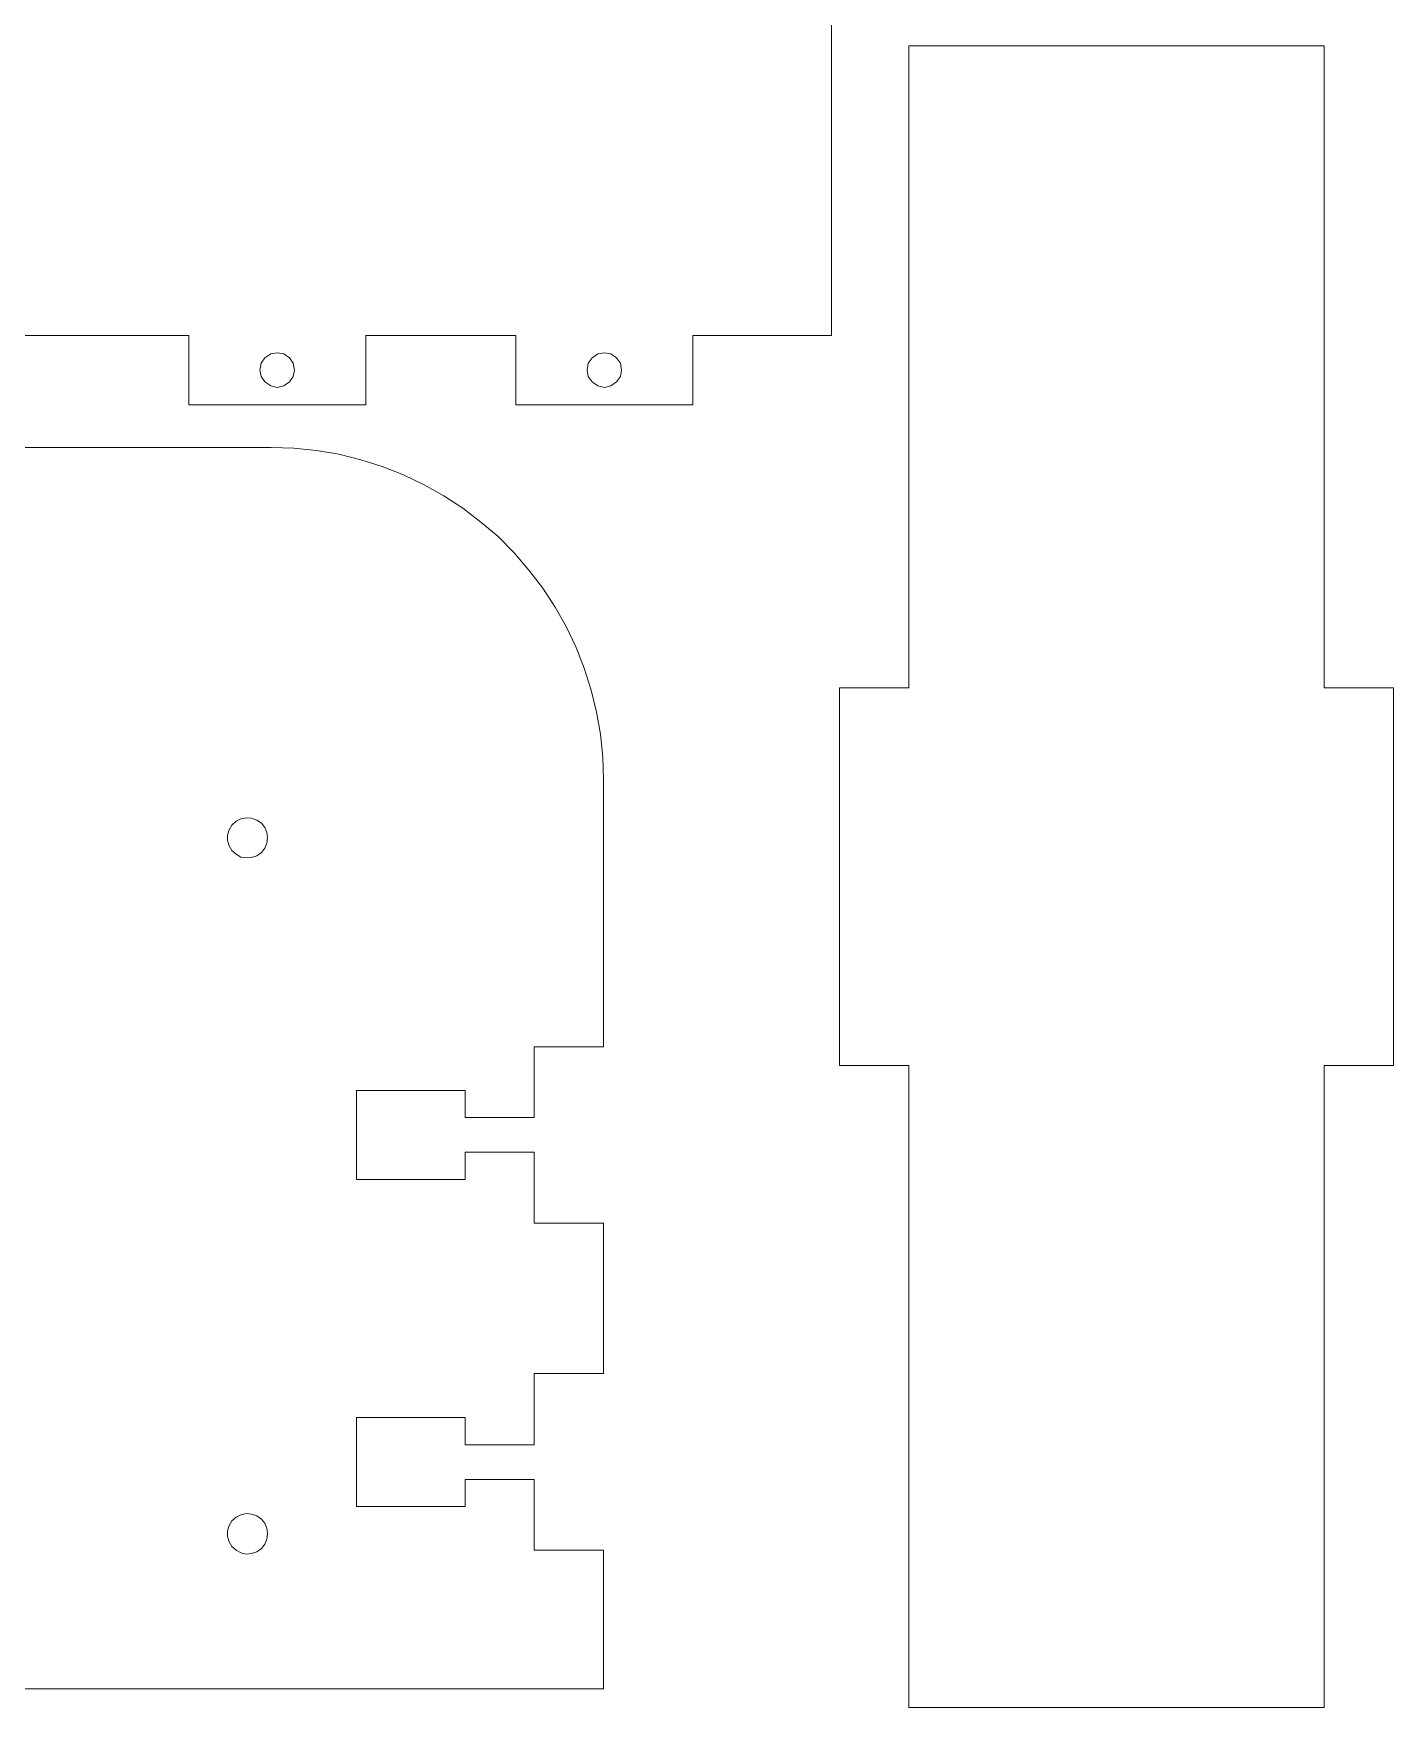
# Model space of a CAD drawing. Header units: millimetres. Extents: x -458 to -145, y 20 to 213.
# Drawn here: x -246 to -152.5, y 20.1 to 135.2 of the extents above; entities that cross this region are included whole.
import ezdxf

# ---------------------------------------------------------------- set-up
doc = ezdxf.new("R2010")
doc.units = ezdxf.units.MM
doc.header["$MEASUREMENT"] = 0
doc.layers.add('Layer 1', color=7, linetype='Continuous')

msp = doc.modelspace()

# ---------------------------------------------------------------- linework, layer by layer
at = {"layer": 'Layer 1', "lineweight": 0}
for points in [[(-191.1739, 166.3707), (-191.1739, 166.3707), (-191.1739, 114.433), (-191.1739, 114.433)], [(-185.8561, 90.1969), (-185.8561, 90.1969), (-185.8561, 134.3561), (-185.8561, 134.3561)], [(-185.8561, 134.3561), (-185.8561, 134.3561), (-157.2811, 134.3561), (-157.2811, 134.3561)], [(-157.2811, 90.1969), (-157.2811, 90.1969), (-157.2811, 134.3561), (-157.2811, 134.3561)], [(-267.5591, 114.433), (-267.5591, 114.433), (-235.3593, 114.433), (-235.3593, 114.433)], [(-235.3593, 109.6705), (-235.3593, 109.6705), (-235.3593, 114.433), (-235.3593, 114.433)], [(-223.1885, 114.433), (-223.1885, 114.433), (-223.1885, 109.6705), (-223.1885, 109.6705)], [(-212.8698, 114.433), (-212.8698, 114.433), (-223.1885, 114.433), (-223.1885, 114.433)], [(-212.8698, 109.6705), (-212.8698, 109.6705), (-212.8698, 114.433), (-212.8698, 114.433)], [(-200.6989, 114.433), (-200.6989, 114.433), (-200.6989, 109.6705), (-200.6989, 109.6705)], [(-191.1739, 114.433), (-191.1739, 114.433), (-200.6989, 114.433), (-200.6989, 114.433)], [(-223.1885, 109.6705), (-223.1885, 109.6705), (-235.3593, 109.6705), (-235.3593, 109.6705)], [(-200.6989, 109.6705), (-200.6989, 109.6705), (-212.8698, 109.6705), (-212.8698, 109.6705)], [(-249.7265, 106.7336), (-249.7265, 106.7336), (-229.6978, 106.7336), (-229.6978, 106.7336)], [(-190.6186, 64.2148), (-190.6186, 64.2148), (-190.6186, 90.1969), (-190.6186, 90.1969)], [(-185.8561, 90.1969), (-185.8561, 90.1969), (-190.6186, 90.1969), (-190.6186, 90.1969)], [(-157.2811, 90.1969), (-157.2811, 90.1969), (-152.5186, 90.1969), (-152.5186, 90.1969)], [(-152.5186, 64.2148), (-152.5186, 64.2148), (-152.5186, 90.1969), (-152.5186, 90.1969)], [(-206.8378, 65.5115), (-206.8378, 65.5115), (-206.8378, 83.8736), (-206.8378, 83.8736)], [(-211.6003, 65.5115), (-211.6003, 65.5115), (-211.6003, 60.6432), (-211.6003, 60.6432)], [(-206.8378, 65.5115), (-206.8378, 65.5115), (-211.6003, 65.5115), (-211.6003, 65.5115)], [(-185.8561, 64.2148), (-185.8561, 64.2148), (-190.6186, 64.2148), (-190.6186, 64.2148)], [(-185.8561, 20.0561), (-185.8561, 20.0561), (-185.8561, 64.2148), (-185.8561, 64.2148)], [(-157.2811, 64.2148), (-157.2811, 64.2148), (-152.5186, 64.2148), (-152.5186, 64.2148)], [(-157.2811, 20.0561), (-157.2811, 20.0561), (-157.2811, 64.2148), (-157.2811, 64.2148)], [(-223.8238, 56.3834), (-223.8238, 56.3834), (-223.8238, 62.4953), (-223.8238, 62.4953)], [(-223.8238, 62.4953), (-223.8238, 62.4953), (-216.3628, 62.4953), (-216.3628, 62.4953)], [(-216.3628, 60.6432), (-216.3628, 60.6432), (-216.3628, 62.4953), (-216.3628, 62.4953)], [(-211.6003, 60.6432), (-211.6003, 60.6432), (-216.3628, 60.6432), (-216.3628, 60.6432)], [(-211.6003, 58.262), (-211.6003, 58.262), (-216.3628, 58.262), (-216.3628, 58.262)], [(-216.3628, 56.3834), (-216.3628, 56.3834), (-216.3628, 58.2619), (-216.3628, 58.2619)], [(-211.6003, 58.262), (-211.6003, 58.262), (-211.6003, 53.3672), (-211.6003, 53.3672)], [(-223.8238, 56.3834), (-223.8238, 56.3834), (-216.3628, 56.3834), (-216.3628, 56.3834)], [(-211.6003, 53.3672), (-211.6003, 53.3672), (-206.8378, 53.3672), (-206.8378, 53.3672)], [(-206.8378, 43.022), (-206.8378, 43.022), (-206.8378, 53.3672), (-206.8378, 53.3672)], [(-211.6003, 43.022), (-211.6003, 43.022), (-211.6003, 38.1272), (-211.6003, 38.1272)], [(-206.8378, 43.022), (-206.8378, 43.022), (-211.6003, 43.022), (-211.6003, 43.022)], [(-223.8238, 40.0057), (-223.8238, 40.0057), (-223.8238, 33.8938), (-223.8238, 33.8938)], [(-223.8238, 40.0057), (-223.8238, 40.0057), (-216.3628, 40.0057), (-216.3628, 40.0057)], [(-216.3628, 40.0057), (-216.3628, 40.0057), (-216.3628, 38.1272), (-216.3628, 38.1272)], [(-211.6003, 38.1272), (-211.6003, 38.1272), (-216.3628, 38.1272), (-216.3628, 38.1272)], [(-211.6003, 35.7459), (-211.6003, 35.7459), (-216.3628, 35.7459), (-216.3628, 35.7459)], [(-216.3628, 35.7459), (-216.3628, 35.7459), (-216.3628, 33.8938), (-216.3628, 33.8938)], [(-211.6003, 35.7459), (-211.6003, 35.7459), (-211.6003, 30.8776), (-211.6003, 30.8776)], [(-223.8238, 33.8938), (-223.8238, 33.8938), (-216.3628, 33.8938), (-216.3628, 33.8938)], [(-211.6003, 30.8776), (-211.6003, 30.8776), (-206.8378, 30.8776), (-206.8378, 30.8776)], [(-206.8378, 21.3526), (-206.8378, 21.3526), (-206.8378, 30.8776), (-206.8378, 30.8776)], [(-255.7592, 21.3526), (-255.7592, 21.3526), (-206.8378, 21.3526), (-206.8378, 21.3526)], [(-185.8561, 20.0561), (-185.8561, 20.0561), (-157.2811, 20.0561), (-157.2811, 20.0561)]]:
    msp.add_open_spline(points, degree=3, dxfattribs=at)
for points, knots in [([(-228.0833, 112.0518), (-228.0833, 112.0518), (-228.1891, 112.5281), (-228.1891, 112.5281), (-228.1891, 112.5281), (-228.1891, 112.5281), (-228.4272, 112.8985), (-228.4272, 112.8985), (-228.4272, 112.8985), (-228.4272, 112.8985), (-228.8241, 113.1631), (-228.8241, 113.1631), (-228.8241, 113.1631), (-228.8241, 113.1631), (-229.2734, 113.2425), (-229.2734, 113.2425), (-229.2734, 113.2425), (-229.2734, 113.2425), (-229.7232, 113.1631), (-229.7232, 113.1631), (-229.7232, 113.1631), (-229.7232, 113.1631), (-230.1201, 112.8985), (-230.1201, 112.8985), (-230.1201, 112.8985), (-230.1201, 112.8985), (-230.3847, 112.5281), (-230.3847, 112.5281), (-230.3847, 112.5281), (-230.3847, 112.5281), (-230.4641, 112.0518), (-230.4641, 112.0518), (-230.4641, 112.0518), (-230.4641, 112.0518), (-230.3847, 111.602), (-230.3847, 111.602), (-230.3847, 111.602), (-230.3847, 111.602), (-230.1201, 111.2321), (-230.1201, 111.2321), (-230.1201, 111.2321), (-230.1201, 111.2321), (-229.7232, 110.9675), (-229.7232, 110.9675), (-229.7232, 110.9675), (-229.7232, 110.9675), (-229.2734, 110.8617), (-229.2734, 110.8617), (-229.2734, 110.8617), (-229.2734, 110.8617), (-228.8241, 110.9675), (-228.8241, 110.9675), (-228.8241, 110.9675), (-228.8241, 110.9675), (-228.4272, 111.2321), (-228.4272, 111.2321), (-228.4272, 111.2321), (-228.4272, 111.2321), (-228.1891, 111.602), (-228.1891, 111.602), (-228.1891, 111.602), (-228.1891, 111.602), (-228.0833, 112.0518), (-228.0833, 112.0518)], [0, 0, 0, 0, 0.05882353, 0.05882353, 0.05882353, 0.05882353, 0.11764706, 0.11764706, 0.11764706, 0.11764706, 0.17647059, 0.17647059, 0.17647059, 0.17647059, 0.23529412, 0.23529412, 0.23529412, 0.23529412, 0.29411765, 0.29411765, 0.29411765, 0.29411765, 0.35294118, 0.35294118, 0.35294118, 0.35294118, 0.41176471, 0.41176471, 0.41176471, 0.41176471, 0.47058824, 0.47058824, 0.47058824, 0.47058824, 0.52941176, 0.52941176, 0.52941176, 0.52941176, 0.58823529, 0.58823529, 0.58823529, 0.58823529, 0.64705882, 0.64705882, 0.64705882, 0.64705882, 0.70588235, 0.70588235, 0.70588235, 0.70588235, 0.76470588, 0.76470588, 0.76470588, 0.76470588, 0.82352941, 0.82352941, 0.82352941, 0.82352941, 0.88235294, 0.88235294, 0.88235294, 0.88235294, 1, 1, 1, 1]), ([(-205.5937, 112.0518), (-205.5937, 112.0518), (-205.6736, 112.5281), (-205.6736, 112.5281), (-205.6736, 112.5281), (-205.6736, 112.5281), (-205.9382, 112.8985), (-205.9382, 112.8985), (-205.9382, 112.8985), (-205.9382, 112.8985), (-206.3351, 113.1631), (-206.3351, 113.1631), (-206.3351, 113.1631), (-206.3351, 113.1631), (-206.7844, 113.2425), (-206.7844, 113.2425), (-206.7844, 113.2425), (-206.7844, 113.2425), (-207.2342, 113.1631), (-207.2342, 113.1631), (-207.2342, 113.1631), (-207.2342, 113.1631), (-207.6311, 112.8985), (-207.6311, 112.8985), (-207.6311, 112.8985), (-207.6311, 112.8985), (-207.8957, 112.5281), (-207.8957, 112.5281), (-207.8957, 112.5281), (-207.8957, 112.5281), (-207.9751, 112.0518), (-207.9751, 112.0518), (-207.9751, 112.0518), (-207.9751, 112.0518), (-207.8957, 111.602), (-207.8957, 111.602), (-207.8957, 111.602), (-207.8957, 111.602), (-207.6311, 111.2321), (-207.6311, 111.2321), (-207.6311, 111.2321), (-207.6311, 111.2321), (-207.2342, 110.9675), (-207.2342, 110.9675), (-207.2342, 110.9675), (-207.2342, 110.9675), (-206.7844, 110.8617), (-206.7844, 110.8617), (-206.7844, 110.8617), (-206.7844, 110.8617), (-206.3351, 110.9675), (-206.3351, 110.9675), (-206.3351, 110.9675), (-206.3351, 110.9675), (-205.9382, 111.2321), (-205.9382, 111.2321), (-205.9382, 111.2321), (-205.9382, 111.2321), (-205.6736, 111.602), (-205.6736, 111.602), (-205.6736, 111.602), (-205.6736, 111.602), (-205.5937, 112.0518), (-205.5937, 112.0518)], [0, 0, 0, 0, 0.05882353, 0.05882353, 0.05882353, 0.05882353, 0.11764706, 0.11764706, 0.11764706, 0.11764706, 0.17647059, 0.17647059, 0.17647059, 0.17647059, 0.23529412, 0.23529412, 0.23529412, 0.23529412, 0.29411765, 0.29411765, 0.29411765, 0.29411765, 0.35294118, 0.35294118, 0.35294118, 0.35294118, 0.41176471, 0.41176471, 0.41176471, 0.41176471, 0.47058824, 0.47058824, 0.47058824, 0.47058824, 0.52941176, 0.52941176, 0.52941176, 0.52941176, 0.58823529, 0.58823529, 0.58823529, 0.58823529, 0.64705882, 0.64705882, 0.64705882, 0.64705882, 0.70588235, 0.70588235, 0.70588235, 0.70588235, 0.76470588, 0.76470588, 0.76470588, 0.76470588, 0.82352941, 0.82352941, 0.82352941, 0.82352941, 0.88235294, 0.88235294, 0.88235294, 0.88235294, 1, 1, 1, 1]), ([(-229.6978, 106.7336), (-229.6978, 106.7336), (-228.1368, 106.6807), (-228.1368, 106.6807), (-228.1368, 106.6807), (-228.1368, 106.6807), (-226.5758, 106.5219), (-226.5758, 106.5219), (-226.5758, 106.5219), (-226.5758, 106.5219), (-225.041, 106.2573), (-225.041, 106.2573), (-225.041, 106.2573), (-225.041, 106.2573), (-223.5331, 105.8869), (-223.5331, 105.8869), (-223.5331, 105.8869), (-223.5331, 105.8869), (-222.0514, 105.4106), (-222.0514, 105.4106), (-222.0514, 105.4106), (-222.0514, 105.4106), (-220.5962, 104.8547), (-220.5962, 104.8547), (-220.5962, 104.8547), (-220.5962, 104.8547), (-219.1674, 104.1668), (-219.1674, 104.1668), (-219.1674, 104.1668), (-219.1674, 104.1668), (-217.818, 103.3995), (-217.818, 103.3995), (-217.818, 103.3995), (-217.818, 103.3995), (-216.5215, 102.5531), (-216.5215, 102.5531), (-216.5215, 102.5531), (-216.5215, 102.5531), (-215.2785, 101.6003), (-215.2785, 101.6003), (-215.2785, 101.6003), (-215.2785, 101.6003), (-214.0879, 100.5949), (-214.0879, 100.5949), (-214.0879, 100.5949), (-214.0879, 100.5949), (-212.9764, 99.4839), (-212.9764, 99.4839), (-212.9764, 99.4839), (-212.9764, 99.4839), (-211.9712, 98.2933), (-211.9712, 98.2933), (-211.9712, 98.2933), (-211.9712, 98.2933), (-211.0179, 97.0495), (-211.0179, 97.0495), (-211.0179, 97.0495), (-211.0179, 97.0495), (-210.1718, 95.7536), (-210.1718, 95.7536), (-210.1718, 95.7536), (-210.1718, 95.7536), (-209.4045, 94.4037), (-209.4045, 94.4037), (-209.4045, 94.4037), (-209.4045, 94.4037), (-208.7166, 92.9755), (-208.7166, 92.9755), (-208.7166, 92.9755), (-208.7166, 92.9755), (-208.1607, 91.547), (-208.1607, 91.547), (-208.1607, 91.547), (-208.1607, 91.547), (-207.6842, 90.0386), (-207.6842, 90.0386), (-207.6842, 90.0386), (-207.6842, 90.0386), (-207.3138, 88.531), (-207.3138, 88.531), (-207.3138, 88.531), (-207.3138, 88.531), (-207.0492, 86.9959), (-207.0492, 86.9959), (-207.0492, 86.9959), (-207.0492, 86.9959), (-206.8904, 85.4354), (-206.8904, 85.4354), (-206.8904, 85.4354), (-206.8904, 85.4354), (-206.8377, 83.8746), (-206.8377, 83.8746)], [0, 0, 0, 0, 0.04166667, 0.04166667, 0.04166667, 0.04166667, 0.08333333, 0.08333333, 0.08333333, 0.08333333, 0.125, 0.125, 0.125, 0.125, 0.16666667, 0.16666667, 0.16666667, 0.16666667, 0.20833333, 0.20833333, 0.20833333, 0.20833333, 0.25, 0.25, 0.25, 0.25, 0.29166667, 0.29166667, 0.29166667, 0.29166667, 0.33333333, 0.33333333, 0.33333333, 0.33333333, 0.375, 0.375, 0.375, 0.375, 0.41666667, 0.41666667, 0.41666667, 0.41666667, 0.45833333, 0.45833333, 0.45833333, 0.45833333, 0.5, 0.5, 0.5, 0.5, 0.54166667, 0.54166667, 0.54166667, 0.54166667, 0.58333333, 0.58333333, 0.58333333, 0.58333333, 0.625, 0.625, 0.625, 0.625, 0.66666667, 0.66666667, 0.66666667, 0.66666667, 0.70833333, 0.70833333, 0.70833333, 0.70833333, 0.75, 0.75, 0.75, 0.75, 0.79166667, 0.79166667, 0.79166667, 0.79166667, 0.83333333, 0.83333333, 0.83333333, 0.83333333, 0.875, 0.875, 0.875, 0.875, 0.91666667, 0.91666667, 0.91666667, 0.91666667, 1, 1, 1, 1]), ([(-229.9356, 79.8784), (-229.9356, 79.8784), (-229.9888, 80.2483), (-229.9888, 80.2483), (-229.9888, 80.2483), (-229.9888, 80.2483), (-230.1211, 80.5928), (-230.1211, 80.5928), (-230.1211, 80.5928), (-230.1211, 80.5928), (-230.3592, 80.8838), (-230.3592, 80.8838), (-230.3592, 80.8838), (-230.3592, 80.8838), (-230.6764, 81.0957), (-230.6764, 81.0957), (-230.6764, 81.0957), (-230.6764, 81.0957), (-231.0466, 81.228), (-231.0466, 81.228), (-231.0466, 81.228), (-231.0466, 81.228), (-231.417, 81.2547), (-231.417, 81.2547), (-231.417, 81.2547), (-231.417, 81.2547), (-231.7877, 81.1749), (-231.7877, 81.1749), (-231.7877, 81.1749), (-231.7877, 81.1749), (-232.1055, 81.0161), (-232.1055, 81.0161), (-232.1055, 81.0161), (-232.1055, 81.0161), (-232.3965, 80.7515), (-232.3965, 80.7515), (-232.3965, 80.7515), (-232.3965, 80.7515), (-232.5814, 80.4343), (-232.5814, 80.4343), (-232.5814, 80.4343), (-232.5814, 80.4343), (-232.6872, 80.0641), (-232.6872, 80.0641), (-232.6872, 80.0641), (-232.6872, 80.0641), (-232.6872, 79.6937), (-232.6872, 79.6937), (-232.6872, 79.6937), (-232.6872, 79.6937), (-232.5814, 79.3233), (-232.5814, 79.3233), (-232.5814, 79.3233), (-232.5814, 79.3233), (-232.3965, 79.0063), (-232.3965, 79.0063), (-232.3965, 79.0063), (-232.3965, 79.0063), (-232.1055, 78.7417), (-232.1055, 78.7417), (-232.1055, 78.7417), (-232.1055, 78.7417), (-231.7877, 78.5565), (-231.7877, 78.5565), (-231.7877, 78.5565), (-231.7877, 78.5565), (-231.4181, 78.5036), (-231.4181, 78.5036), (-231.4181, 78.5036), (-231.4181, 78.5036), (-231.0477, 78.5301), (-231.0477, 78.5301), (-231.0477, 78.5301), (-231.0477, 78.5301), (-230.6775, 78.6359), (-230.6775, 78.6359), (-230.6775, 78.6359), (-230.6775, 78.6359), (-230.3603, 78.874), (-230.3603, 78.874), (-230.3603, 78.874), (-230.3603, 78.874), (-230.1222, 79.165), (-230.1222, 79.165), (-230.1222, 79.165), (-230.1222, 79.165), (-229.9899, 79.5092), (-229.9899, 79.5092), (-229.9899, 79.5092), (-229.9899, 79.5092), (-229.9356, 79.8784), (-229.9356, 79.8784)], [0, 0, 0, 0, 0.04166667, 0.04166667, 0.04166667, 0.04166667, 0.08333333, 0.08333333, 0.08333333, 0.08333333, 0.125, 0.125, 0.125, 0.125, 0.16666667, 0.16666667, 0.16666667, 0.16666667, 0.20833333, 0.20833333, 0.20833333, 0.20833333, 0.25, 0.25, 0.25, 0.25, 0.29166667, 0.29166667, 0.29166667, 0.29166667, 0.33333333, 0.33333333, 0.33333333, 0.33333333, 0.375, 0.375, 0.375, 0.375, 0.41666667, 0.41666667, 0.41666667, 0.41666667, 0.45833333, 0.45833333, 0.45833333, 0.45833333, 0.5, 0.5, 0.5, 0.5, 0.54166667, 0.54166667, 0.54166667, 0.54166667, 0.58333333, 0.58333333, 0.58333333, 0.58333333, 0.625, 0.625, 0.625, 0.625, 0.66666667, 0.66666667, 0.66666667, 0.66666667, 0.70833333, 0.70833333, 0.70833333, 0.70833333, 0.75, 0.75, 0.75, 0.75, 0.79166667, 0.79166667, 0.79166667, 0.79166667, 0.83333333, 0.83333333, 0.83333333, 0.83333333, 0.875, 0.875, 0.875, 0.875, 0.91666667, 0.91666667, 0.91666667, 0.91666667, 1, 1, 1, 1]), ([(-229.9356, 32.0153), (-229.9356, 32.0153), (-229.9888, 32.3857), (-229.9888, 32.3857), (-229.9888, 32.3857), (-229.9888, 32.3857), (-230.1211, 32.7297), (-230.1211, 32.7297), (-230.1211, 32.7297), (-230.1211, 32.7297), (-230.3592, 33.021), (-230.3592, 33.021), (-230.3592, 33.021), (-230.3592, 33.021), (-230.6764, 33.2329), (-230.6764, 33.2329), (-230.6764, 33.2329), (-230.6764, 33.2329), (-231.0466, 33.3652), (-231.0466, 33.3652), (-231.0466, 33.3652), (-231.0466, 33.3652), (-231.417, 33.3917), (-231.417, 33.3917), (-231.417, 33.3917), (-231.417, 33.3917), (-231.7866, 33.3123), (-231.7866, 33.3123), (-231.7866, 33.3123), (-231.7866, 33.3123), (-232.1044, 33.1533), (-232.1044, 33.1533), (-232.1044, 33.1533), (-232.1044, 33.1533), (-232.3954, 32.8887), (-232.3954, 32.8887), (-232.3954, 32.8887), (-232.3954, 32.8887), (-232.5803, 32.5715), (-232.5803, 32.5715), (-232.5803, 32.5715), (-232.5803, 32.5715), (-232.6873, 32.2005), (-232.6873, 32.2005), (-232.6873, 32.2005), (-232.6873, 32.2005), (-232.6873, 31.8303), (-232.6873, 31.8303), (-232.6873, 31.8303), (-232.6873, 31.8303), (-232.5815, 31.4601), (-232.5815, 31.4601), (-232.5815, 31.4601), (-232.5815, 31.4601), (-232.3968, 31.1426), (-232.3968, 31.1426), (-232.3968, 31.1426), (-232.3968, 31.1426), (-232.1055, 30.878), (-232.1055, 30.878), (-232.1055, 30.878), (-232.1055, 30.878), (-231.7877, 30.6928), (-231.7877, 30.6928), (-231.7877, 30.6928), (-231.7877, 30.6928), (-231.4181, 30.6134), (-231.4181, 30.6134), (-231.4181, 30.6134), (-231.4181, 30.6134), (-231.0477, 30.6401), (-231.0477, 30.6401), (-231.0477, 30.6401), (-231.0477, 30.6401), (-230.6775, 30.7724), (-230.6775, 30.7724), (-230.6775, 30.7724), (-230.6775, 30.7724), (-230.3603, 30.9843), (-230.3603, 30.9843), (-230.3603, 30.9843), (-230.3603, 30.9843), (-230.1222, 31.3015), (-230.1222, 31.3015), (-230.1222, 31.3015), (-230.1222, 31.3015), (-229.9899, 31.6457), (-229.9899, 31.6457), (-229.9899, 31.6457), (-229.9899, 31.6457), (-229.9356, 32.0153), (-229.9356, 32.0153)], [0, 0, 0, 0, 0.04166667, 0.04166667, 0.04166667, 0.04166667, 0.08333333, 0.08333333, 0.08333333, 0.08333333, 0.125, 0.125, 0.125, 0.125, 0.16666667, 0.16666667, 0.16666667, 0.16666667, 0.20833333, 0.20833333, 0.20833333, 0.20833333, 0.25, 0.25, 0.25, 0.25, 0.29166667, 0.29166667, 0.29166667, 0.29166667, 0.33333333, 0.33333333, 0.33333333, 0.33333333, 0.375, 0.375, 0.375, 0.375, 0.41666667, 0.41666667, 0.41666667, 0.41666667, 0.45833333, 0.45833333, 0.45833333, 0.45833333, 0.5, 0.5, 0.5, 0.5, 0.54166667, 0.54166667, 0.54166667, 0.54166667, 0.58333333, 0.58333333, 0.58333333, 0.58333333, 0.625, 0.625, 0.625, 0.625, 0.66666667, 0.66666667, 0.66666667, 0.66666667, 0.70833333, 0.70833333, 0.70833333, 0.70833333, 0.75, 0.75, 0.75, 0.75, 0.79166667, 0.79166667, 0.79166667, 0.79166667, 0.83333333, 0.83333333, 0.83333333, 0.83333333, 0.875, 0.875, 0.875, 0.875, 0.91666667, 0.91666667, 0.91666667, 0.91666667, 1, 1, 1, 1])]:
    msp.add_open_spline(points, degree=3, knots=knots, dxfattribs=at)

doc.saveas('drawing.dxf')
